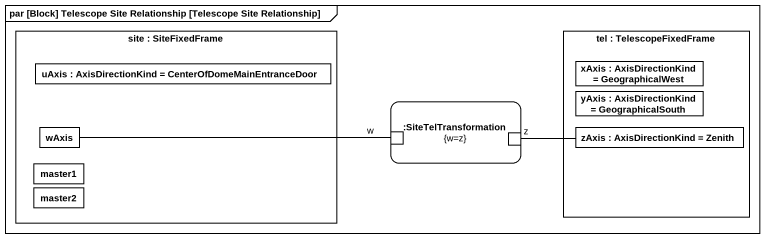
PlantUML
@startuml
mainframe par [Block] Telescope Site Relationship [Telescope Site Relationship]
rectangle "site : SiteFixedFrame" as site {
  rectangle "uAxis : AxisDirectionKind = CenterOfDomeMainEntranceDoor" as uAxis
  rectangle wAxis
  rectangle master1
  rectangle master2
}
rectangle "tel : TelescopeFixedFrame" as tel {
  rectangle "xAxis : AxisDirectionKind = GeographicalWest" as xAxis
  rectangle "yAxis : AxisDirectionKind = GeographicalSouth" as yAxis
  rectangle "zAxis : AxisDirectionKind = Zenith" as zAxis
}
rectangle ":SiteTelTransformation\n{w=z}" as SiteTelTransformation {
  port w
  port z
}
w -left- wAxis
z -right- zAxis
@enduml
